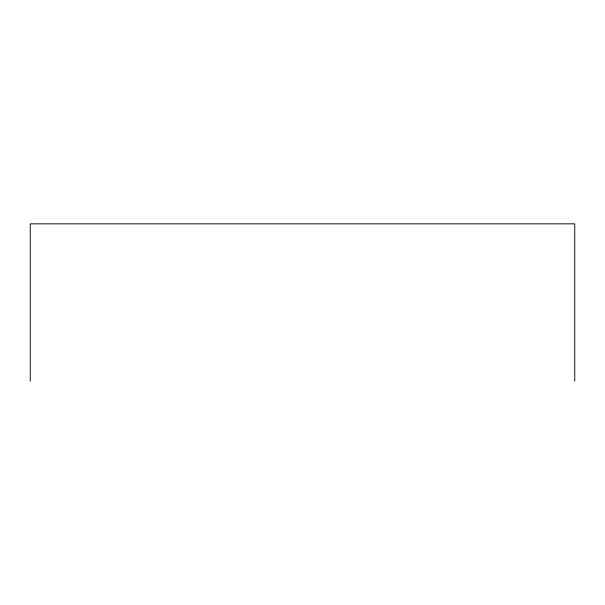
<?xml version="1.0" encoding="UTF-8"?>
<svg xmlns="http://www.w3.org/2000/svg" width="605" height="605" viewBox="0 0 605 605"><rect width="100%" height="100%" fill="white"/><g stroke="black" fill="none" stroke-linecap="round" stroke-linejoin="round"><path stroke-width="0.91" d="M574.75 381.158L574.75 223.842L30.25 223.842L30.25 381.158"/></g></svg>
